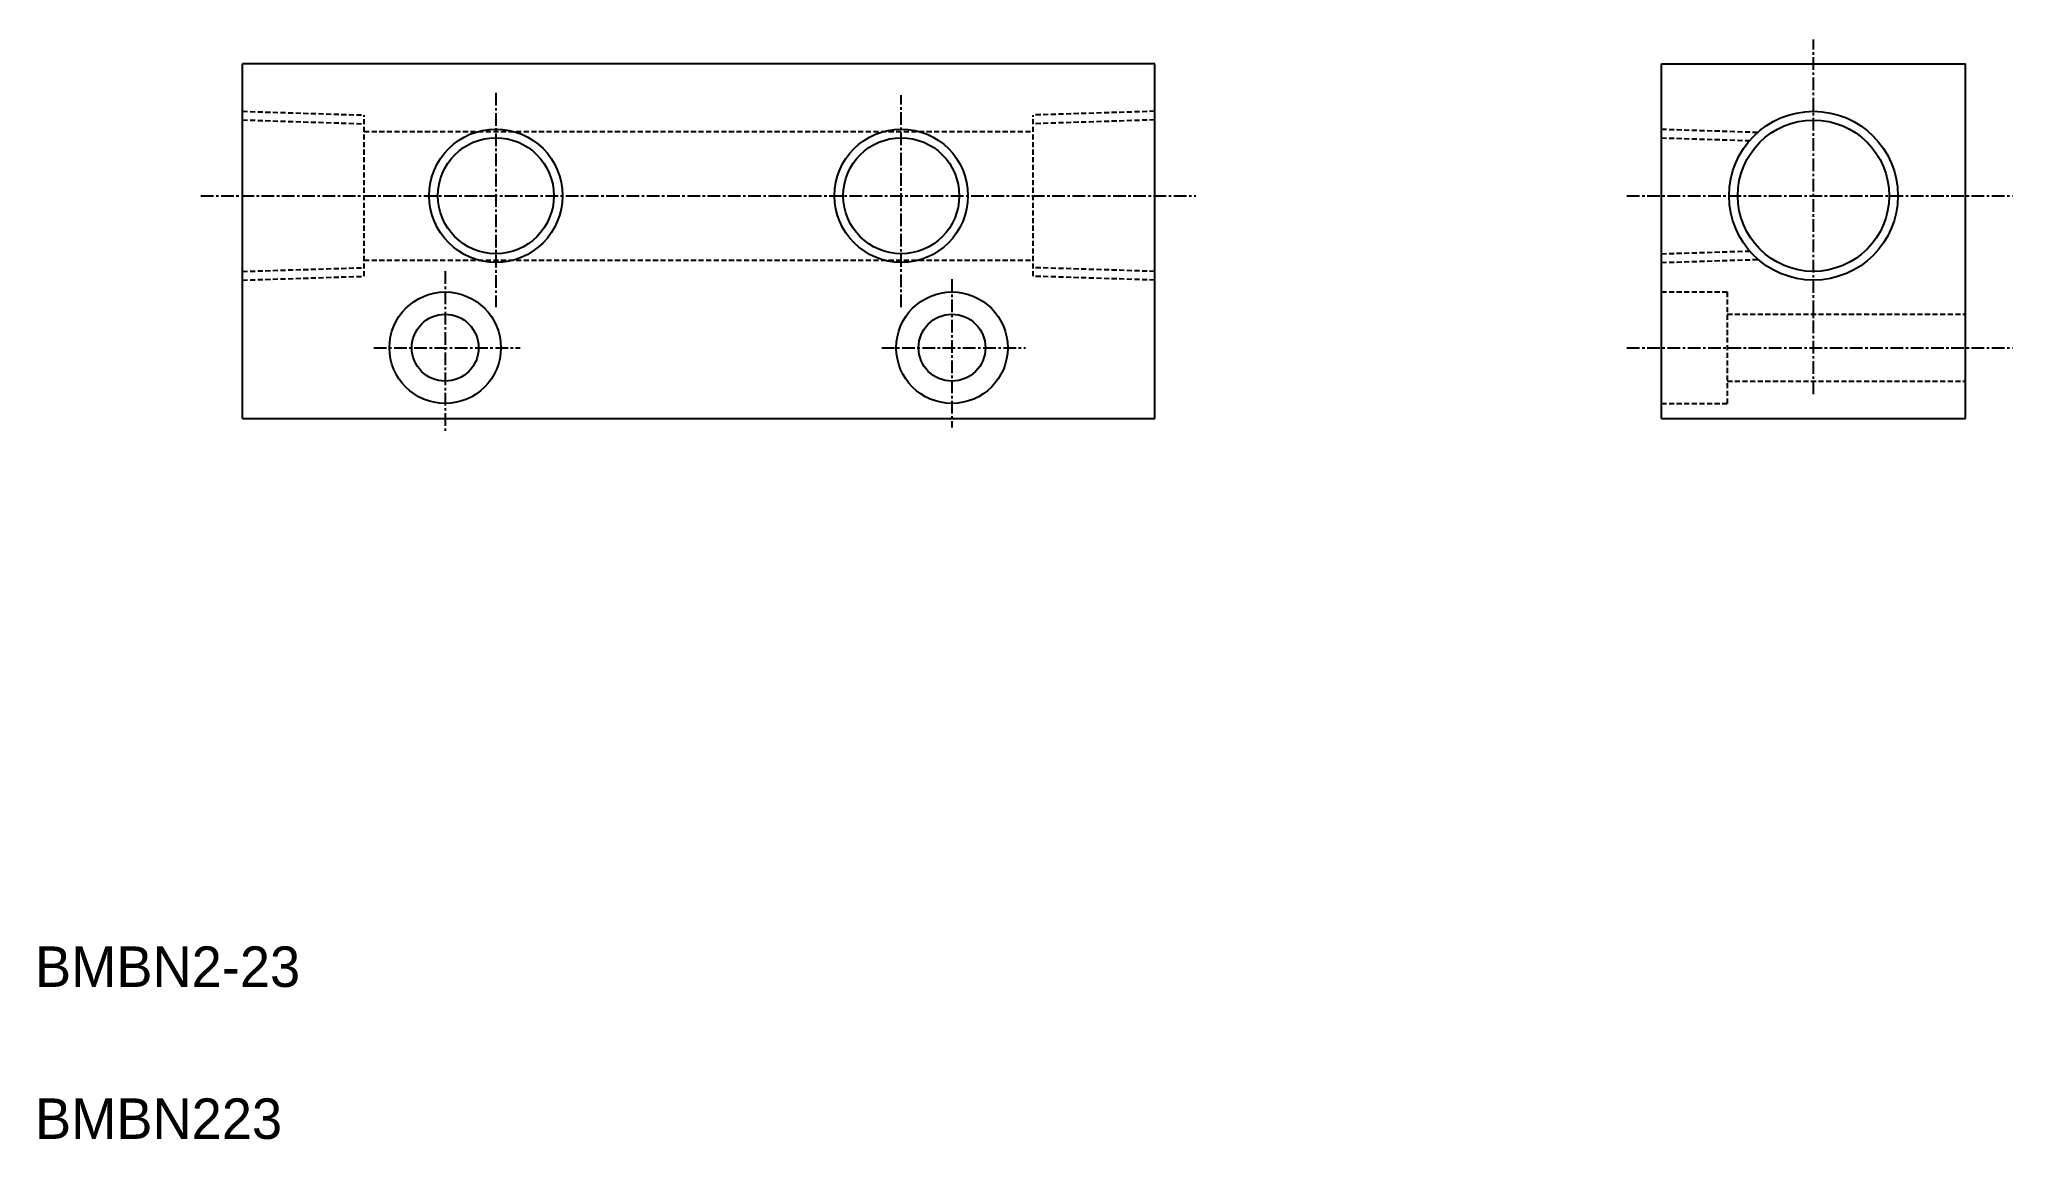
# Model space of a CAD drawing. Extents: x 1327 to 1522, y 3790 to 3898.
import ezdxf

# ---------------------------------------------------------------- set-up
doc = ezdxf.new("R2010")
doc.units = 0
doc.linetypes.add('CENTER', pattern=[2, 1.25, -0.25, 0.25, -0.25])
doc.linetypes.add('DASHED', pattern=[0.75, 0.5, -0.25])
doc.layers.get('0').update_dxf_attribs({"linetype": 'CONTINUOUS'})
doc.layers.add('CENTER', color=1, linetype='CENTER')

msp = doc.modelspace()

# ---------------------------------------------------------------- linework, layer by layer
at = {"color": 7, "linetype": 'CONTINUOUS'}
for p, q in [((1436.92, 3895.89), (1346.92, 3895.89)), ((1346.92, 3860.89), (1346.92, 3895.89)), ((1436.92, 3860.89), (1436.92, 3895.89)), ((1486.92, 3860.89), (1486.92, 3895.89)), ((1486.92, 3895.89), (1516.92, 3895.89)), ((1516.92, 3860.89), (1516.92, 3895.89)), ((1346.92, 3860.89), (1436.92, 3860.89)), ((1486.92, 3860.89), (1516.92, 3860.89))]:
    msp.add_line(p, q, dxfattribs=at)
at = {"color": 3, "linetype": 'DASHED'}
for p, q in [((1346.92, 3891.22), (1358.92, 3890.85)), ((1346.92, 3890.37), (1358.92, 3889.99)), ((1358.92, 3874.94), (1358.92, 3890.85)), ((1436.92, 3891.22), (1424.92, 3890.85)), ((1424.92, 3874.94), (1424.92, 3890.85)), ((1436.92, 3890.37), (1424.92, 3889.99)), ((1358.92, 3889.24), (1424.92, 3889.24)), ((1486.92, 3889.46), (1496.43, 3889.16)), ((1486.92, 3888.6), (1495.61, 3888.33)), ((1358.92, 3876.54), (1424.92, 3876.54)), ((1486.92, 3877.16), (1495.63, 3877.43)), ((1486.92, 3876.3), (1496.46, 3876.6)), ((1346.92, 3875.42), (1358.92, 3875.79)), ((1346.92, 3874.56), (1358.92, 3874.94)), ((1436.92, 3875.42), (1424.92, 3875.79)), ((1436.92, 3874.56), (1424.92, 3874.94)), ((1486.92, 3873.39), (1493.42, 3873.39)), ((1493.42, 3873.39), (1493.42, 3862.39)), ((1493.42, 3871.19), (1516.92, 3871.19)), ((1493.42, 3864.59), (1516.92, 3864.59)), ((1486.92, 3862.39), (1493.42, 3862.39))]:
    msp.add_line(p, q, dxfattribs=at)
for p, q in [((1375.42, 3889.24), (1375.42, 3889.24)), ((1391.92, 3889.24), (1391.92, 3889.24))]:
    msp.add_line(p, q)
at = {"color": 3, "linetype": 'CONTINUOUS'}
for centre, radius in [((1501.92, 3882.89), 8.33), ((1371.92, 3882.89), 6.58), ((1411.92, 3882.89), 6.58)]:
    msp.add_circle(centre, radius, dxfattribs=at)
at = {"color": 7, "linetype": 'CONTINUOUS'}
for centre, radius in [((1501.92, 3882.89), 7.47), ((1371.92, 3882.89), 5.72), ((1411.92, 3882.89), 5.72), ((1366.92, 3867.89), 5.5), ((1416.92, 3867.89), 5.5), ((1366.92, 3867.89), 3.3), ((1416.92, 3867.89), 3.3)]:
    msp.add_circle(centre, radius, dxfattribs=at)
at = {"layer": 'CENTER', "color": 1, "linetype": 'CENTER'}
for p, q in [((1501.92, 3863.31), (1501.92, 3898.31)), ((1371.92, 3893.04), (1371.92, 3871.88)), ((1411.92, 3871.88), (1411.92, 3892.8)), ((1342.81, 3882.89), (1440.97, 3882.89)), ((1483.52, 3882.89), (1521.56, 3882.89)), ((1366.92, 3875.43), (1366.92, 3859.66)), ((1416.92, 3874.64), (1416.92, 3860.03)), ((1359.87, 3867.89), (1374.31, 3867.89)), ((1410, 3867.89), (1424.17, 3867.89)), ((1483.52, 3867.89), (1521.56, 3867.89))]:
    msp.add_line(p, q, dxfattribs=at)

# ---------------------------------------------------------------- texts
at = {"color": 7, "linetype": 'CONTINUOUS'}
for s, p in [('BMBN2-23', (1326.45, 3804.8)), ('BMBN223', (1326.45, 3789.8))]:
    msp.add_text(s, height=4, dxfattribs=at).set_placement(p)

doc.saveas('drawing.dxf')
